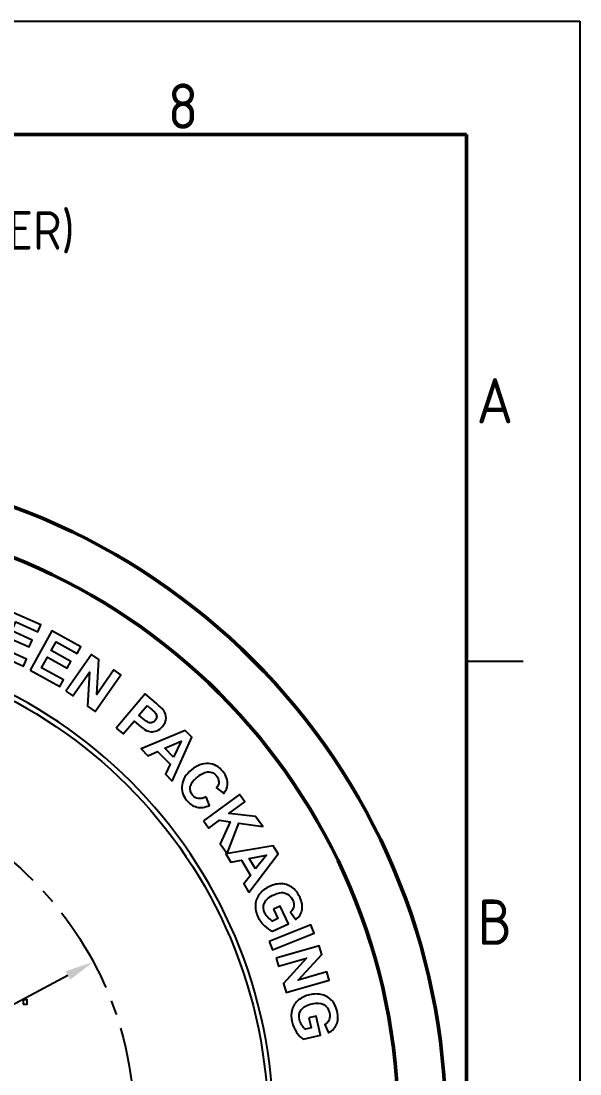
# Model space of a CAD drawing. Extents: x 0 to 616, y 0 to 436.
# Drawn here: x 544.1 to 616.4, y 299.6 to 435.9 of the extents above; entities that cross this region are included whole.
import ezdxf
from ezdxf.enums import TextEntityAlignment as Align

# ---------------------------------------------------------------- set-up
doc = ezdxf.new("R2010")
doc.units = 0
doc.header["$LTSCALE"] = 1.5
doc.linetypes.add('CENTER2', pattern=[1.125, 0.75, -0.125, 0.125, -0.125])
doc.layers.get('0').update_dxf_attribs({"linetype": 'CONTINUOUS'})
doc.layers.get('Defpoints').update_dxf_attribs({"linetype": 'CONTINUOUS'})
for name, color, linetype, lineweight in [('AM_0', 7, 'CONTINUOUS', 50), ('AM_5', 3, 'CONTINUOUS', 25), ('AM_8', 1, 'CONTINUOUS', 25), ('AM_BOR', 7, 'CONTINUOUS', 50)]:
    doc.layers.add(name, color=color, linetype=linetype, lineweight=lineweight)
doc.styles.add('ACISOTS', font='isocp.shx', dxfattribs={"height": 1})
doc.styles.get("Standard").update_dxf_attribs({"font": 'ISOCP.SHX'})
doc.dimstyles.new('AM_ISO$3', dxfattribs={"dimtxt": 3.5, "dimasz": 2.5, "dimexe": 1, "dimexo": 1, "dimgap": 1.5, "dimtad": 1, "dimtoh": 1, "dimdsep": 46, "dimtxsty": 'Standard', "dimcen": 0, "dimclrd": 256, "dimclre": 256, "dimclrt": 2, "dimadec": 0, "dimazin": 2, "dimtp": 0.1, "dimtm": 0.1, "dimtfac": 0.71, "dimtdec": 3, "dimtofl": 0, "dimtmove": 0, "dimatfit": 0, "dimfxl": 1, "dimlwd": -1, "dimlwe": -1, "dimarcsym": 0})

# ---------------------------------------------------------------- blocks, each defined once
blk = doc.blocks.new('A3 ZTL')
for p, q in [((401.174, 280.822), (19.569, 280.822)), ((401.174, 9.785), (401.174, 280.822))]:
    blk.add_line(p, q)
at = {"layer": 'AM_BOR', "color": 135, "lineweight": 25}
for p, q in [((0, 290.607), (410.959, 290.607)), ((410.959, 290.607), (410.959, 0)), ((406.067, 235.323), (401.174, 235.323))]:
    blk.add_line(p, q, dxfattribs=at)
at = {"layer": 'AM_BOR', "color": 135, "lineweight": 25, "style": 'ACISOTS'}
for s, p in [('8', (376.712, 283.268)), ('A', (403.62, 257.828)), ('B', (403.62, 212.818))]:
    blk.add_text(s, height=3.914, dxfattribs=at).set_placement(p, align=Align.MIDDLE)
blk = doc.blocks.new('*D36')
at = {"layer": 'AM_5', "transparency": 16777216}
blk.add_line((550.15, 312.31), (477.37, 273.46), dxfattribs=at)
for points in [[(549.86, 312.86), (550.45, 311.76), (553.46, 314.08)], [(477.08, 274.01), (477.67, 272.91), (474.07, 271.69)]]:
    blk.add_solid(points, dxfattribs=at)
at = {"layer": 'Defpoints', "color": 0, "transparency": 16777216}
for p in [(553.46, 314.08), (474.07, 271.69)]:
    blk.add_point(p, dxfattribs=at)
at = {"layer": 'AM_5', "color": 3, "transparency": 16777216, "insert": (484.96, 283.03), "char_height": 5.25, "attachment_point": 5, "rotation": 28.098}
blk.add_mtext('∅90', dxfattribs=at)

msp = doc.modelspace()

# ---------------------------------------------------------------- linework, layer by layer
at = {"linetype": 'Continuous'}
msp.add_circle((513.762, 292.885), 79.175, dxfattribs=at)
for points, knots in [([(540.388, 354.185), (540.388, 354.185), (542.743, 359.472), (542.743, 359.472), (542.743, 359.472), (542.743, 359.472), (546.663, 357.727), (546.663, 357.727), (546.663, 357.727), (546.663, 357.727), (546.264, 356.832), (546.264, 356.832), (546.264, 356.832), (546.264, 356.832), (543.412, 358.102), (543.412, 358.102), (543.412, 358.102), (543.412, 358.102), (542.89, 356.93), (542.89, 356.93), (542.89, 356.93), (542.89, 356.93), (545.544, 355.748), (545.544, 355.748), (545.544, 355.748), (545.544, 355.748), (545.148, 354.858), (545.148, 354.858), (545.148, 354.858), (545.148, 354.858), (542.494, 356.04), (542.494, 356.04), (542.494, 356.04), (542.494, 356.04), (541.853, 354.601), (541.853, 354.601), (541.853, 354.601), (541.853, 354.601), (544.806, 353.286), (544.806, 353.286), (544.806, 353.286), (544.806, 353.286), (544.409, 352.394), (544.409, 352.394), (544.409, 352.394), (544.409, 352.394), (540.388, 354.185), (540.388, 354.185)], [0, 0, 0, 0, 0.0769231, 0.0769231, 0.0769231, 0.0769231, 0.1538462, 0.1538462, 0.1538462, 0.1538462, 0.2307692, 0.2307692, 0.2307692, 0.2307692, 0.3076923, 0.3076923, 0.3076923, 0.3076923, 0.3846154, 0.3846154, 0.3846154, 0.3846154, 0.4615385, 0.4615385, 0.4615385, 0.4615385, 0.5384615, 0.5384615, 0.5384615, 0.5384615, 0.6153846, 0.6153846, 0.6153846, 0.6153846, 0.6923077, 0.6923077, 0.6923077, 0.6923077, 0.7692308, 0.7692308, 0.7692308, 0.7692308, 0.8461538, 0.8461538, 0.8461538, 0.8461538, 1, 1, 1, 1]), ([(513.762, 355.873), (531.156, 355.873), (546.903, 348.823), (558.302, 337.424), (558.302, 337.424), (569.701, 326.026), (576.751, 310.278), (576.751, 292.885), (576.751, 292.885), (576.751, 275.491), (569.701, 259.744), (558.302, 248.345), (558.302, 248.345), (546.903, 236.947), (531.156, 229.896), (513.762, 229.896), (513.762, 229.896), (496.369, 229.896), (480.622, 236.947), (469.223, 248.345), (469.223, 248.345), (457.824, 259.744), (450.774, 275.491), (450.774, 292.885), (450.774, 292.885), (450.774, 310.278), (457.824, 326.026), (469.223, 337.424), (469.223, 337.424), (480.622, 348.823), (496.369, 355.873), (513.762, 355.873)], [0, 0, 0, 0, 0.1111111, 0.1111111, 0.1111111, 0.1111111, 0.2222222, 0.2222222, 0.2222222, 0.2222222, 0.3333333, 0.3333333, 0.3333333, 0.3333333, 0.4444444, 0.4444444, 0.4444444, 0.4444444, 0.5555556, 0.5555556, 0.5555556, 0.5555556, 0.6666667, 0.6666667, 0.6666667, 0.6666667, 0.7777778, 0.7777778, 0.7777778, 0.7777778, 1, 1, 1, 1]), ([(545.274, 351.875), (545.274, 351.875), (548.08, 356.937), (548.08, 356.937), (548.08, 356.937), (548.08, 356.937), (551.833, 354.857), (551.833, 354.857), (551.833, 354.857), (551.833, 354.857), (551.358, 354), (551.358, 354), (551.358, 354), (551.358, 354), (548.627, 355.514), (548.627, 355.514), (548.627, 355.514), (548.627, 355.514), (548.005, 354.392), (548.005, 354.392), (548.005, 354.392), (548.005, 354.392), (550.546, 352.983), (550.546, 352.983), (550.546, 352.983), (550.546, 352.983), (550.074, 352.131), (550.074, 352.131), (550.074, 352.131), (550.074, 352.131), (547.532, 353.539), (547.532, 353.539), (547.532, 353.539), (547.532, 353.539), (546.769, 352.162), (546.769, 352.162), (546.769, 352.162), (546.769, 352.162), (549.596, 350.594), (549.596, 350.594), (549.596, 350.594), (549.596, 350.594), (549.123, 349.741), (549.123, 349.741), (549.123, 349.741), (549.123, 349.741), (545.274, 351.875), (545.274, 351.875)], [0, 0, 0, 0, 0.0769231, 0.0769231, 0.0769231, 0.0769231, 0.1538462, 0.1538462, 0.1538462, 0.1538462, 0.2307692, 0.2307692, 0.2307692, 0.2307692, 0.3076923, 0.3076923, 0.3076923, 0.3076923, 0.3846154, 0.3846154, 0.3846154, 0.3846154, 0.4615385, 0.4615385, 0.4615385, 0.4615385, 0.5384615, 0.5384615, 0.5384615, 0.5384615, 0.6153846, 0.6153846, 0.6153846, 0.6153846, 0.6923077, 0.6923077, 0.6923077, 0.6923077, 0.7692308, 0.7692308, 0.7692308, 0.7692308, 0.8461538, 0.8461538, 0.8461538, 0.8461538, 1, 1, 1, 1]), ([(557.836, 336.958), (546.556, 348.237), (530.974, 355.214), (513.762, 355.214), (513.762, 355.214), (496.551, 355.214), (480.969, 348.237), (469.689, 336.958), (469.689, 336.958), (458.41, 325.679), (451.434, 310.096), (451.434, 292.885), (451.434, 292.885), (451.434, 275.673), (458.41, 260.091), (469.689, 248.812), (469.689, 248.812), (480.969, 237.532), (496.551, 230.556), (513.762, 230.556), (513.762, 230.556), (530.974, 230.556), (546.556, 237.532), (557.836, 248.812), (557.836, 248.812), (569.115, 260.091), (576.091, 275.673), (576.091, 292.885), (576.091, 292.885), (576.091, 310.096), (569.115, 325.679), (557.836, 336.958)], [0, 0, 0, 0, 0.1111111, 0.1111111, 0.1111111, 0.1111111, 0.2222222, 0.2222222, 0.2222222, 0.2222222, 0.3333333, 0.3333333, 0.3333333, 0.3333333, 0.4444444, 0.4444444, 0.4444444, 0.4444444, 0.5555556, 0.5555556, 0.5555556, 0.5555556, 0.6666667, 0.6666667, 0.6666667, 0.6666667, 0.7777778, 0.7777778, 0.7777778, 0.7777778, 1, 1, 1, 1]), ([(549.915, 349.148), (549.915, 349.148), (553.235, 353.889), (553.235, 353.889), (553.235, 353.889), (553.235, 353.889), (554.167, 353.237), (554.167, 353.237), (554.167, 353.237), (554.167, 353.237), (553.891, 348.712), (553.891, 348.712), (553.891, 348.712), (553.891, 348.712), (556.108, 351.878), (556.108, 351.878), (556.108, 351.878), (556.108, 351.878), (556.998, 351.255), (556.998, 351.255), (556.998, 351.255), (556.998, 351.255), (553.678, 346.514), (553.678, 346.514), (553.678, 346.514), (553.678, 346.514), (552.716, 347.187), (552.716, 347.187), (552.716, 347.187), (552.716, 347.187), (552.97, 351.617), (552.97, 351.617), (552.97, 351.617), (552.97, 351.617), (550.805, 348.525), (550.805, 348.525), (550.805, 348.525), (550.805, 348.525), (549.915, 349.148), (549.915, 349.148)], [0, 0, 0, 0, 0.0909091, 0.0909091, 0.0909091, 0.0909091, 0.1818182, 0.1818182, 0.1818182, 0.1818182, 0.2727273, 0.2727273, 0.2727273, 0.2727273, 0.3636364, 0.3636364, 0.3636364, 0.3636364, 0.4545455, 0.4545455, 0.4545455, 0.4545455, 0.5454545, 0.5454545, 0.5454545, 0.5454545, 0.6363636, 0.6363636, 0.6363636, 0.6363636, 0.7272727, 0.7272727, 0.7272727, 0.7272727, 0.8181818, 0.8181818, 0.8181818, 0.8181818, 1, 1, 1, 1]), ([(556.425, 344.343), (556.425, 344.343), (560.145, 348.777), (560.145, 348.777), (560.145, 348.777), (560.145, 348.777), (561.581, 347.572), (561.581, 347.572), (561.581, 347.572), (562.125, 347.115), (562.462, 346.794), (562.589, 346.611), (562.589, 346.611), (562.788, 346.332), (562.88, 346.008), (562.865, 345.642), (562.865, 345.642), (562.849, 345.275), (562.693, 344.915), (562.398, 344.563), (562.398, 344.563), (562.169, 344.29), (561.927, 344.103), (561.673, 344.001), (561.673, 344.001), (561.418, 343.898), (561.171, 343.858), (560.929, 343.88), (560.929, 343.88), (560.689, 343.902), (560.475, 343.961), (560.289, 344.059), (560.289, 344.059), (560.04, 344.196), (559.712, 344.434), (559.307, 344.775), (559.307, 344.775), (559.307, 344.775), (558.723, 345.264), (558.723, 345.264), (558.723, 345.264), (558.723, 345.264), (557.32, 343.592), (557.32, 343.592), (557.32, 343.592), (557.32, 343.592), (556.425, 344.343), (556.425, 344.343)], [0, 0, 0, 0, 0.0769231, 0.0769231, 0.0769231, 0.0769231, 0.1538462, 0.1538462, 0.1538462, 0.1538462, 0.2307692, 0.2307692, 0.2307692, 0.2307692, 0.3076923, 0.3076923, 0.3076923, 0.3076923, 0.3846154, 0.3846154, 0.3846154, 0.3846154, 0.4615385, 0.4615385, 0.4615385, 0.4615385, 0.5384615, 0.5384615, 0.5384615, 0.5384615, 0.6153846, 0.6153846, 0.6153846, 0.6153846, 0.6923077, 0.6923077, 0.6923077, 0.6923077, 0.7692308, 0.7692308, 0.7692308, 0.7692308, 0.8461538, 0.8461538, 0.8461538, 0.8461538, 1, 1, 1, 1]), ([(560.411, 347.275), (560.411, 347.275), (559.356, 346.018), (559.356, 346.018), (559.356, 346.018), (559.356, 346.018), (559.845, 345.607), (559.845, 345.607), (559.845, 345.607), (560.198, 345.311), (560.453, 345.135), (560.611, 345.082), (560.611, 345.082), (560.769, 345.029), (560.922, 345.023), (561.074, 345.065), (561.074, 345.065), (561.224, 345.108), (561.354, 345.194), (561.464, 345.325), (561.464, 345.325), (561.599, 345.486), (561.664, 345.659), (561.657, 345.844), (561.657, 345.844), (561.651, 346.027), (561.585, 346.195), (561.462, 346.342), (561.462, 346.342), (561.372, 346.452), (561.165, 346.642), (560.843, 346.912), (560.843, 346.912), (560.843, 346.912), (560.411, 347.275), (560.411, 347.275)], [0, 0, 0, 0, 0.1, 0.1, 0.1, 0.1, 0.2, 0.2, 0.2, 0.2, 0.3, 0.3, 0.3, 0.3, 0.4, 0.4, 0.4, 0.4, 0.5, 0.5, 0.5, 0.5, 0.6, 0.6, 0.6, 0.6, 0.7, 0.7, 0.7, 0.7, 0.8, 0.8, 0.8, 0.8, 1, 1, 1, 1]), ([(563.67, 337.47), (563.67, 337.47), (562.786, 338.385), (562.786, 338.385), (562.786, 338.385), (562.786, 338.385), (563.381, 339.663), (563.381, 339.663), (563.381, 339.663), (563.381, 339.663), (561.774, 341.327), (561.774, 341.327), (561.774, 341.327), (561.774, 341.327), (560.497, 340.757), (560.497, 340.757), (560.497, 340.757), (560.497, 340.757), (559.635, 341.649), (559.635, 341.649), (559.635, 341.649), (559.635, 341.649), (565.365, 344.047), (565.365, 344.047), (565.365, 344.047), (565.365, 344.047), (566.224, 343.159), (566.224, 343.159), (566.224, 343.159), (566.224, 343.159), (563.67, 337.47), (563.67, 337.47)], [0, 0, 0, 0, 0.1111111, 0.1111111, 0.1111111, 0.1111111, 0.2222222, 0.2222222, 0.2222222, 0.2222222, 0.3333333, 0.3333333, 0.3333333, 0.3333333, 0.4444444, 0.4444444, 0.4444444, 0.4444444, 0.5555556, 0.5555556, 0.5555556, 0.5555556, 0.6666667, 0.6666667, 0.6666667, 0.6666667, 0.7777778, 0.7777778, 0.7777778, 0.7777778, 1, 1, 1, 1]), ([(563.822, 340.609), (563.822, 340.609), (564.813, 342.675), (564.813, 342.675), (564.813, 342.675), (564.813, 342.675), (562.725, 341.745), (562.725, 341.745), (562.725, 341.745), (562.725, 341.745), (563.822, 340.609), (563.822, 340.609)], [0, 0, 0, 0, 0.25, 0.25, 0.25, 0.25, 0.5, 0.5, 0.5, 0.5, 1, 1, 1, 1]), ([(568.051, 335.447), (568.051, 335.447), (568.484, 334.342), (568.484, 334.342), (568.484, 334.342), (567.884, 334.079), (567.338, 334.008), (566.845, 334.129), (566.845, 334.129), (566.353, 334.25), (565.911, 334.552), (565.52, 335.035), (565.52, 335.035), (565.036, 335.632), (564.843, 336.289), (564.939, 337.003), (564.939, 337.003), (565.036, 337.718), (565.438, 338.363), (566.145, 338.935), (566.145, 338.935), (566.894, 339.541), (567.632, 339.818), (568.36, 339.768), (568.36, 339.768), (569.087, 339.716), (569.705, 339.376), (570.216, 338.746), (570.216, 338.746), (570.661, 338.196), (570.861, 337.617), (570.813, 337.01), (570.813, 337.01), (570.788, 336.65), (570.635, 336.273), (570.358, 335.878), (570.358, 335.878), (570.358, 335.878), (569.415, 336.604), (569.415, 336.604), (569.415, 336.604), (569.606, 336.846), (569.701, 337.106), (569.698, 337.385), (569.698, 337.385), (569.697, 337.663), (569.598, 337.923), (569.403, 338.164), (569.403, 338.164), (569.133, 338.497), (568.794, 338.671), (568.386, 338.684), (568.386, 338.684), (567.979, 338.698), (567.508, 338.488), (566.972, 338.054), (566.972, 338.054), (566.403, 337.593), (566.08, 337.164), (566.005, 336.763), (566.005, 336.763), (565.929, 336.363), (566.024, 336), (566.288, 335.673), (566.288, 335.673), (566.484, 335.431), (566.729, 335.285), (567.023, 335.236), (567.023, 335.236), (567.317, 335.186), (567.66, 335.257), (568.051, 335.447)], [0, 0, 0, 0, 0.0526316, 0.0526316, 0.0526316, 0.0526316, 0.1052632, 0.1052632, 0.1052632, 0.1052632, 0.1578947, 0.1578947, 0.1578947, 0.1578947, 0.2105263, 0.2105263, 0.2105263, 0.2105263, 0.2631579, 0.2631579, 0.2631579, 0.2631579, 0.3157895, 0.3157895, 0.3157895, 0.3157895, 0.3684211, 0.3684211, 0.3684211, 0.3684211, 0.4210526, 0.4210526, 0.4210526, 0.4210526, 0.4736842, 0.4736842, 0.4736842, 0.4736842, 0.5263158, 0.5263158, 0.5263158, 0.5263158, 0.5789474, 0.5789474, 0.5789474, 0.5789474, 0.6315789, 0.6315789, 0.6315789, 0.6315789, 0.6842105, 0.6842105, 0.6842105, 0.6842105, 0.7368421, 0.7368421, 0.7368421, 0.7368421, 0.7894737, 0.7894737, 0.7894737, 0.7894737, 0.8421053, 0.8421053, 0.8421053, 0.8421053, 0.8947368, 0.8947368, 0.8947368, 0.8947368, 1, 1, 1, 1]), ([(567.707, 332.347), (567.707, 332.347), (572.389, 335.749), (572.389, 335.749), (572.389, 335.749), (572.389, 335.749), (573.076, 334.803), (573.076, 334.803), (573.076, 334.803), (573.076, 334.803), (570.997, 333.293), (570.997, 333.293), (570.997, 333.293), (570.997, 333.293), (574.464, 332.893), (574.464, 332.893), (574.464, 332.893), (574.464, 332.893), (575.388, 331.622), (575.388, 331.622), (575.388, 331.622), (575.388, 331.622), (572.283, 332.06), (572.283, 332.06), (572.283, 332.06), (572.283, 332.06), (570.775, 328.124), (570.775, 328.124), (570.775, 328.124), (570.775, 328.124), (569.886, 329.347), (569.886, 329.347), (569.886, 329.347), (569.886, 329.347), (571.149, 332.231), (571.149, 332.231), (571.149, 332.231), (571.149, 332.231), (569.809, 332.429), (569.809, 332.429), (569.809, 332.429), (569.809, 332.429), (568.394, 331.401), (568.394, 331.401), (568.394, 331.401), (568.394, 331.401), (567.707, 332.347), (567.707, 332.347)], [0, 0, 0, 0, 0.0769231, 0.0769231, 0.0769231, 0.0769231, 0.1538462, 0.1538462, 0.1538462, 0.1538462, 0.2307692, 0.2307692, 0.2307692, 0.2307692, 0.3076923, 0.3076923, 0.3076923, 0.3076923, 0.3846154, 0.3846154, 0.3846154, 0.3846154, 0.4615385, 0.4615385, 0.4615385, 0.4615385, 0.5384615, 0.5384615, 0.5384615, 0.5384615, 0.6153846, 0.6153846, 0.6153846, 0.6153846, 0.6923077, 0.6923077, 0.6923077, 0.6923077, 0.7692308, 0.7692308, 0.7692308, 0.7692308, 0.8461538, 0.8461538, 0.8461538, 0.8461538, 1, 1, 1, 1]), ([(573.595, 323.086), (573.595, 323.086), (572.94, 324.176), (572.94, 324.176), (572.94, 324.176), (572.94, 324.176), (573.807, 325.287), (573.807, 325.287), (573.807, 325.287), (573.807, 325.287), (572.615, 327.27), (572.615, 327.27), (572.615, 327.27), (572.615, 327.27), (571.242, 327.002), (571.242, 327.002), (571.242, 327.002), (571.242, 327.002), (570.604, 328.064), (570.604, 328.064), (570.604, 328.064), (570.604, 328.064), (576.726, 329.113), (576.726, 329.113), (576.726, 329.113), (576.726, 329.113), (577.363, 328.054), (577.363, 328.054), (577.363, 328.054), (577.363, 328.054), (573.595, 323.086), (573.595, 323.086)], [0, 0, 0, 0, 0.1111111, 0.1111111, 0.1111111, 0.1111111, 0.2222222, 0.2222222, 0.2222222, 0.2222222, 0.3333333, 0.3333333, 0.3333333, 0.3333333, 0.4444444, 0.4444444, 0.4444444, 0.4444444, 0.5555556, 0.5555556, 0.5555556, 0.5555556, 0.6666667, 0.6666667, 0.6666667, 0.6666667, 0.7777778, 0.7777778, 0.7777778, 0.7777778, 1, 1, 1, 1]), ([(574.449, 326.11), (574.449, 326.11), (575.88, 327.9), (575.88, 327.9), (575.88, 327.9), (575.88, 327.9), (573.636, 327.463), (573.636, 327.463), (573.636, 327.463), (573.636, 327.463), (574.449, 326.11), (574.449, 326.11)], [0, 0, 0, 0, 0.25, 0.25, 0.25, 0.25, 0.5, 0.5, 0.5, 0.5, 1, 1, 1, 1]), ([(576.767, 320.895), (576.767, 320.895), (577.651, 321.308), (577.651, 321.308), (577.651, 321.308), (577.651, 321.308), (578.716, 319.025), (578.716, 319.025), (578.716, 319.025), (578.716, 319.025), (576.626, 318.051), (576.626, 318.051), (576.626, 318.051), (576.307, 318.173), (575.968, 318.406), (575.608, 318.751), (575.608, 318.751), (575.249, 319.096), (574.968, 319.484), (574.767, 319.915), (574.767, 319.915), (574.511, 320.464), (574.403, 320.996), (574.442, 321.511), (574.442, 321.511), (574.483, 322.027), (574.669, 322.487), (575.002, 322.892), (575.002, 322.892), (575.335, 323.297), (575.752, 323.616), (576.255, 323.851), (576.255, 323.851), (576.801, 324.106), (577.341, 324.217), (577.873, 324.187), (577.873, 324.187), (578.404, 324.155), (578.886, 323.973), (579.318, 323.636), (579.318, 323.636), (579.649, 323.381), (579.931, 323.003), (580.165, 322.502), (580.165, 322.502), (580.468, 321.851), (580.569, 321.278), (580.467, 320.786), (580.467, 320.786), (580.364, 320.292), (580.097, 319.88), (579.663, 319.55), (579.663, 319.55), (579.663, 319.55), (578.976, 320.51), (578.976, 320.51), (578.976, 320.51), (579.199, 320.705), (579.338, 320.939), (579.392, 321.213), (579.392, 321.213), (579.446, 321.486), (579.402, 321.775), (579.26, 322.08), (579.26, 322.08), (579.044, 322.543), (578.726, 322.842), (578.305, 322.979), (578.305, 322.979), (577.883, 323.116), (577.385, 323.048), (576.807, 322.779), (576.807, 322.779), (576.186, 322.489), (575.782, 322.133), (575.6, 321.711), (575.6, 321.711), (575.417, 321.289), (575.431, 320.854), (575.64, 320.406), (575.64, 320.406), (575.744, 320.184), (575.892, 319.982), (576.083, 319.799), (576.083, 319.799), (576.273, 319.617), (576.469, 319.475), (576.667, 319.372), (576.667, 319.372), (576.667, 319.372), (577.332, 319.683), (577.332, 319.683), (577.332, 319.683), (577.332, 319.683), (576.767, 320.895), (576.767, 320.895)], [0, 0, 0, 0, 0.04, 0.04, 0.04, 0.04, 0.08, 0.08, 0.08, 0.08, 0.12, 0.12, 0.12, 0.12, 0.16, 0.16, 0.16, 0.16, 0.2, 0.2, 0.2, 0.2, 0.24, 0.24, 0.24, 0.24, 0.28, 0.28, 0.28, 0.28, 0.32, 0.32, 0.32, 0.32, 0.36, 0.36, 0.36, 0.36, 0.4, 0.4, 0.4, 0.4, 0.44, 0.44, 0.44, 0.44, 0.48, 0.48, 0.48, 0.48, 0.52, 0.52, 0.52, 0.52, 0.56, 0.56, 0.56, 0.56, 0.6, 0.6, 0.6, 0.6, 0.64, 0.64, 0.64, 0.64, 0.68, 0.68, 0.68, 0.68, 0.72, 0.72, 0.72, 0.72, 0.76, 0.76, 0.76, 0.76, 0.8, 0.8, 0.8, 0.8, 0.84, 0.84, 0.84, 0.84, 0.88, 0.88, 0.88, 0.88, 0.92, 0.92, 0.92, 0.92, 1, 1, 1, 1]), ([(576.228, 316.717), (576.228, 316.717), (581.595, 318.885), (581.595, 318.885), (581.595, 318.885), (581.595, 318.885), (582.033, 317.802), (582.033, 317.802), (582.033, 317.802), (582.033, 317.802), (576.666, 315.634), (576.666, 315.634), (576.666, 315.634), (576.666, 315.634), (576.228, 316.717), (576.228, 316.717)], [0, 0, 0, 0, 0.2, 0.2, 0.2, 0.2, 0.4, 0.4, 0.4, 0.4, 0.6, 0.6, 0.6, 0.6, 1, 1, 1, 1]), ([(577.139, 314.55), (577.139, 314.55), (582.703, 316.146), (582.703, 316.146), (582.703, 316.146), (582.703, 316.146), (583.017, 315.053), (583.017, 315.053), (583.017, 315.053), (583.017, 315.053), (579.955, 311.71), (579.955, 311.71), (579.955, 311.71), (579.955, 311.71), (583.67, 312.775), (583.67, 312.775), (583.67, 312.775), (583.67, 312.775), (583.969, 311.731), (583.969, 311.731), (583.969, 311.731), (583.969, 311.731), (578.405, 310.136), (578.405, 310.136), (578.405, 310.136), (578.405, 310.136), (578.082, 311.264), (578.082, 311.264), (578.082, 311.264), (578.082, 311.264), (581.067, 314.547), (581.067, 314.547), (581.067, 314.547), (581.067, 314.547), (577.439, 313.506), (577.439, 313.506), (577.439, 313.506), (577.439, 313.506), (577.139, 314.55), (577.139, 314.55)], [0, 0, 0, 0, 0.0909091, 0.0909091, 0.0909091, 0.0909091, 0.1818182, 0.1818182, 0.1818182, 0.1818182, 0.2727273, 0.2727273, 0.2727273, 0.2727273, 0.3636364, 0.3636364, 0.3636364, 0.3636364, 0.4545455, 0.4545455, 0.4545455, 0.4545455, 0.5454545, 0.5454545, 0.5454545, 0.5454545, 0.6363636, 0.6363636, 0.6363636, 0.6363636, 0.7272727, 0.7272727, 0.7272727, 0.7272727, 0.8181818, 0.8181818, 0.8181818, 0.8181818, 1, 1, 1, 1]), ([(581.34, 306.829), (581.34, 306.829), (582.29, 307.048), (582.29, 307.048), (582.29, 307.048), (582.29, 307.048), (582.857, 304.594), (582.857, 304.594), (582.857, 304.594), (582.857, 304.594), (580.61, 304.075), (580.61, 304.075), (580.61, 304.075), (580.324, 304.261), (580.04, 304.559), (579.76, 304.972), (579.76, 304.972), (579.481, 305.385), (579.287, 305.823), (579.18, 306.286), (579.18, 306.286), (579.044, 306.876), (579.048, 307.419), (579.194, 307.914), (579.194, 307.914), (579.341, 308.41), (579.618, 308.821), (580.028, 309.149), (580.028, 309.149), (580.438, 309.475), (580.913, 309.701), (581.454, 309.826), (581.454, 309.826), (582.041, 309.962), (582.592, 309.959), (583.106, 309.819), (583.106, 309.819), (583.618, 309.677), (584.052, 309.398), (584.405, 308.979), (584.405, 308.979), (584.676, 308.661), (584.873, 308.232), (584.997, 307.694), (584.997, 307.694), (585.159, 306.994), (585.138, 306.413), (584.936, 305.952), (584.936, 305.952), (584.733, 305.491), (584.386, 305.144), (583.893, 304.911), (583.893, 304.911), (583.893, 304.911), (583.42, 305.993), (583.42, 305.993), (583.42, 305.993), (583.679, 306.137), (583.864, 306.337), (583.973, 306.593), (583.973, 306.593), (584.083, 306.85), (584.1, 307.141), (584.024, 307.47), (584.024, 307.47), (583.909, 307.967), (583.66, 308.326), (583.277, 308.547), (583.277, 308.547), (582.893, 308.768), (582.392, 308.806), (581.771, 308.663), (581.771, 308.663), (581.102, 308.509), (580.634, 308.244), (580.368, 307.869), (580.368, 307.869), (580.101, 307.495), (580.025, 307.066), (580.136, 306.584), (580.136, 306.584), (580.191, 306.345), (580.294, 306.117), (580.442, 305.898), (580.442, 305.898), (580.591, 305.681), (580.753, 305.501), (580.925, 305.36), (580.925, 305.36), (580.925, 305.36), (581.641, 305.525), (581.641, 305.525), (581.641, 305.525), (581.641, 305.525), (581.34, 306.829), (581.34, 306.829)], [0, 0, 0, 0, 0.04, 0.04, 0.04, 0.04, 0.08, 0.08, 0.08, 0.08, 0.12, 0.12, 0.12, 0.12, 0.16, 0.16, 0.16, 0.16, 0.2, 0.2, 0.2, 0.2, 0.24, 0.24, 0.24, 0.24, 0.28, 0.28, 0.28, 0.28, 0.32, 0.32, 0.32, 0.32, 0.36, 0.36, 0.36, 0.36, 0.4, 0.4, 0.4, 0.4, 0.44, 0.44, 0.44, 0.44, 0.48, 0.48, 0.48, 0.48, 0.52, 0.52, 0.52, 0.52, 0.56, 0.56, 0.56, 0.56, 0.6, 0.6, 0.6, 0.6, 0.64, 0.64, 0.64, 0.64, 0.68, 0.68, 0.68, 0.68, 0.72, 0.72, 0.72, 0.72, 0.76, 0.76, 0.76, 0.76, 0.8, 0.8, 0.8, 0.8, 0.84, 0.84, 0.84, 0.84, 0.88, 0.88, 0.88, 0.88, 0.92, 0.92, 0.92, 0.92, 1, 1, 1, 1]), ([(544.378, 308.62), (544.378, 308.62), (544.378, 309.155), (544.378, 309.155), (544.378, 309.155), (544.378, 309.155), (544.914, 309.155), (544.914, 309.155), (544.914, 309.155), (544.914, 309.155), (544.914, 308.62), (544.914, 308.62), (544.914, 308.62), (544.914, 308.62), (544.378, 308.62), (544.378, 308.62)], [0, 0, 0, 0, 0.2, 0.2, 0.2, 0.2, 0.4, 0.4, 0.4, 0.4, 0.6, 0.6, 0.6, 0.6, 1, 1, 1, 1])]:
    msp.add_open_spline(points, degree=3, knots=knots, dxfattribs=at)
at = {"layer": 'AM_0'}
for radius in [85.3, 79.175]:
    msp.add_circle((513.762, 292.885), radius, dxfattribs=at)
at = {"layer": 'AM_8', "linetype": 'CENTER2', "ltscale": 10}
msp.add_circle((513.762, 292.885), 45, dxfattribs=at)

# ---------------------------------------------------------------- block references
at = {"layer": 'AM_0', "lineweight": 0, "xscale": 1.5, "yscale": 1.5, "zscale": 1.5}
msp.add_blockref('A3 ZTL', (0, 0), dxfattribs=at)

# ---------------------------------------------------------------- texts
at = {"layer": 'AM_0'}
msp.add_text('TOP VIEW (COVER)', height=5, dxfattribs=at).set_placement((499.084, 406.308))

# ---------------------------------------------------------------- dimensions: what is measured, and where the dimension line sits
at = {"layer": 'AM_5'}
dim = msp.add_diameter_dim_2p(p1=(553.459, 314.079), p2=(474.066, 271.691), dimstyle='AM_ISO$3', override={"dimscale": 1.5, "dimclrt": 3, "dimadec": 2, "dimtp": 0, "dimtm": 0.12, "dimtdec": 2}, dxfattribs=at)
dim.commit()
dim.dimension.update_dxf_attribs({"geometry": '*D36', "text_midpoint": (487.257, 278.733), "dimtype": 163})

doc.saveas('drawing.dxf')
